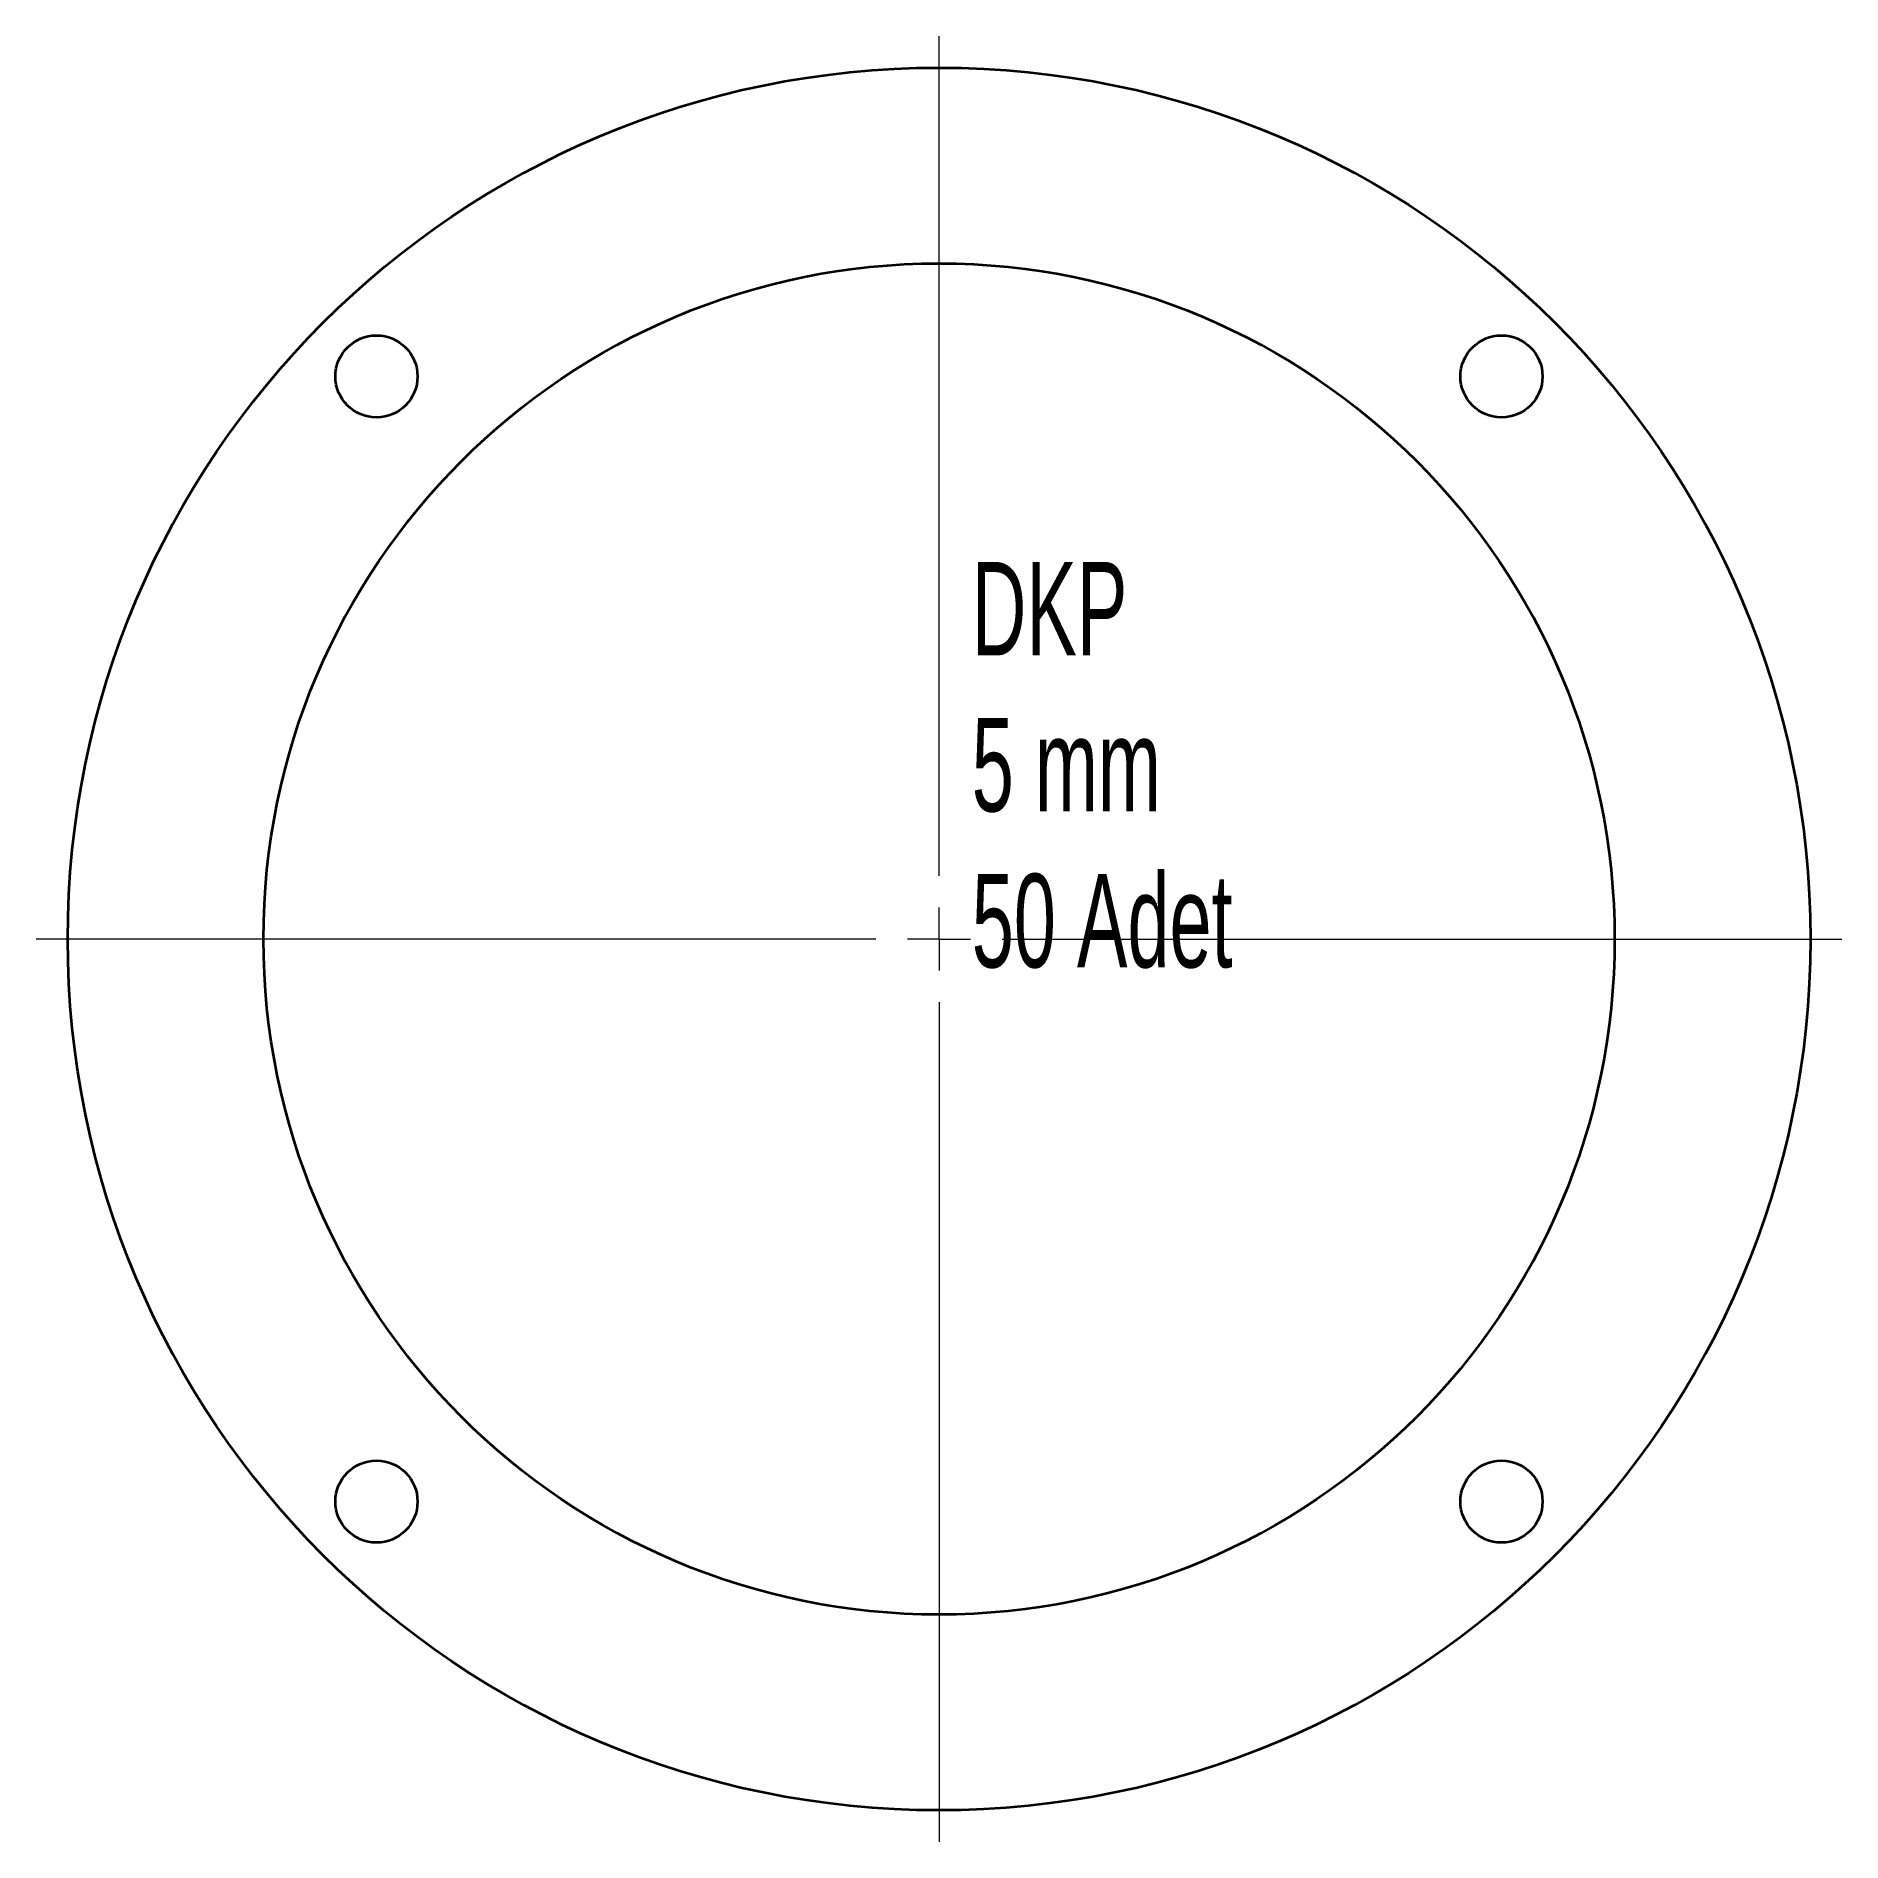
# Model space of a CAD drawing. Header units: millimetres. Extents: x 80 to 223, y 28 to 171.
import ezdxf

# ---------------------------------------------------------------- set-up
doc = ezdxf.new("R2010")
doc.units = ezdxf.units.MM
doc.styles.add('SLDTEXTSTYLE0', font='TXT', dxfattribs={"width": 0.605})

# ---------------------------------------------------------------- blocks, each defined once
blk = doc.blocks.new('SW_CENTERMARKSYMBOL_0')
at = {"color": 0, "linetype": 'Continuous', "lineweight": 18}
for p, q in [((0, 5), (0, 71.5)), ((0, 0), (0, 2.5)), ((-5, 0), (-71.5, 0)), ((0, 0), (-2.5, 0)), ((0, 0), (0, -2.5)), ((0, 0), (2.5, 0)), ((5, 0), (71.5, 0)), ((0, -5), (0, -71.5))]:
    blk.add_line(p, q, dxfattribs=at)

msp = doc.modelspace()

# ---------------------------------------------------------------- linework, layer by layer
at = {"color": 7, "linetype": 'Continuous', "lineweight": 35}
for centre, radius in [((151.65, 99.07), 69), ((151.65, 99.07), 53.5), ((107.1, 143.62), 3.25), ((196.19, 143.62), 3.25), ((107.1, 54.52), 3.25), ((196.19, 54.52), 3.25)]:
    msp.add_circle(centre, radius, dxfattribs=at)

# ---------------------------------------------------------------- block references
at = {"color": 7, "linetype": 'Continuous', "lineweight": 18}
msp.add_blockref('SW_CENTERMARKSYMBOL_0', (151.65, 99.07), dxfattribs=at)

# ---------------------------------------------------------------- texts
at = {"color": 7, "linetype": 'Continuous', "lineweight": 0, "insert": (154.24, 128.93), "char_height": 7.4083, "attachment_point": 1, "style": 'SLDTEXTSTYLE0'}
msp.add_mtext('DKP^J5 mm^J50 Adet', dxfattribs=at)

doc.saveas('drawing.dxf')
